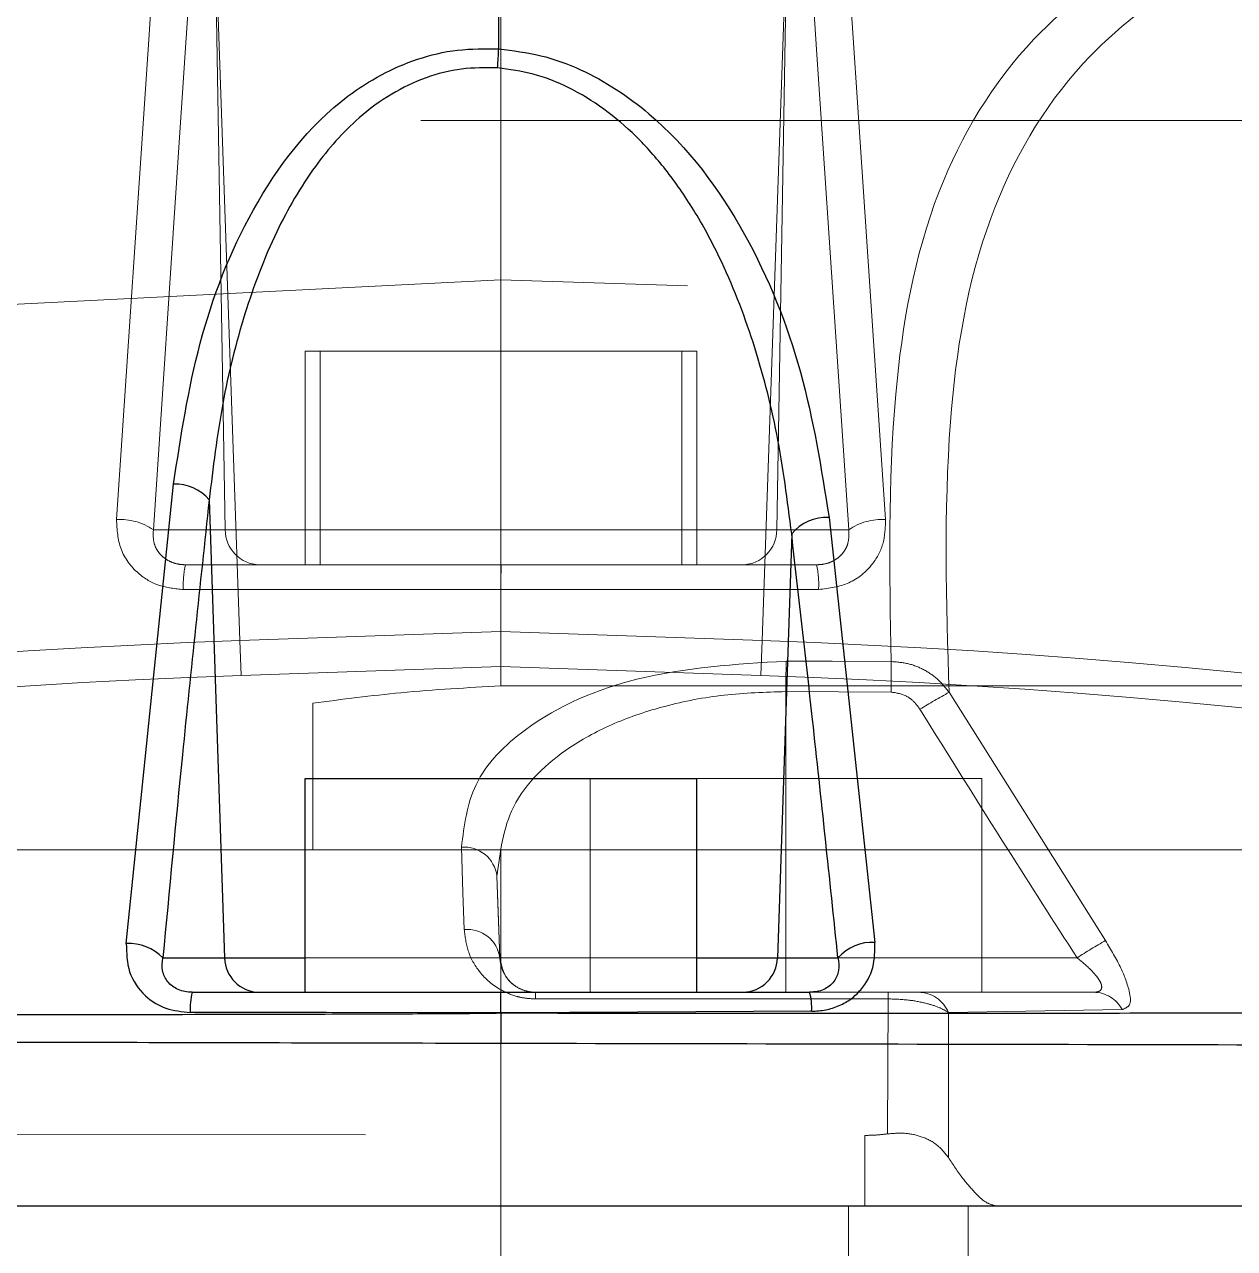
# Model space of a CAD drawing. Header units: millimetres. Extents: x 126 to 938, y 244 to 707.
# Drawn here: x 712.139 to 712.989, y 566.007 to 566.866 of the extents above; entities that cross this region are included whole.
import ezdxf

# ---------------------------------------------------------------- set-up
doc = ezdxf.new("R2010")
doc.units = ezdxf.units.MM
doc.linetypes.add('HIDDEN', pattern=[1.905, 1.27, -0.635])

msp = doc.modelspace()

# ---------------------------------------------------------------- linework, layer by layer
at = {"color": 7, "linetype": 'HIDDEN', "lineweight": 18}
for p, q in [((712.4737054969294, 567.1262561122601), (712.4737054969294, 566.4404569904034)), ((712.2665644551737, 567.1190201083842), (712.2904837991221, 566.4340554515544)), ((712.6808495189173, 567.1190201083842), (712.6569301749689, 566.4340554515544)), ((712.2708261872751, 567.0622526447003), (712.2801066304667, 566.5118156711284)), ((712.6765877868158, 567.0622526447003), (712.6673073436243, 566.5118156711284)), ((710.5125487710459, 566.7989312450114), (714.5291776324732, 566.7989312450114)), ((712.6007200147135, 566.6372536460582), (712.3362065221293, 566.6372536460582)), ((712.3362065221293, 566.6372536460582), (712.3362065221293, 566.4872525970164)), ((712.3466939593775, 566.4872525970164), (712.3466939593775, 566.6372536460582)), ((712.3466939593775, 566.6372536460582), (712.6112074519617, 566.6372536460582)), ((712.6007200147135, 566.4872525970164), (712.6007200147135, 566.6372536460582)), ((712.6112074519617, 566.4872525970164), (712.6112074519617, 566.6372536460582)), ((712.2297049428446, 566.5118156711284), (712.2801066304667, 566.5118156711284)), ((712.2801066304667, 566.5118156711284), (712.6673073436243, 566.5118156711284)), ((712.6673073436243, 566.5118156711284), (712.7177596951944, 566.5118156711284)), ((712.2522295381052, 566.4872525970164), (712.4737114573938, 566.4872525970164)), ((712.3042524720652, 566.4872525970164), (712.2522295381052, 566.4872525970164)), ((712.6431615020258, 566.4872525970164), (712.3042524720652, 566.4872525970164)), ((712.6007200147135, 566.4872525970164), (712.3362065221293, 566.4872525970164)), ((712.3466939593775, 566.4872525970164), (712.6112074519617, 566.4872525970164)), ((712.4737114573938, 566.4872525970164), (712.6952201987726, 566.4872525970164)), ((712.6952201987726, 566.4872525970164), (712.6431615020258, 566.4872525970164)), ((712.4737054969294, 566.4698957244578), (712.2507751847727, 566.4698957244578)), ((712.6966417695505, 566.4699016849224), (712.4737054969294, 566.4698957244578)), ((712.4737054969294, 566.4022921363536), (712.4737054969294, 566.4698957244578)), ((712.4737054969294, 566.4404569904034), (712.2904837991221, 566.4340554515544)), ((712.6569301749689, 566.4340554515544), (712.4737054969294, 566.4404569904034)), ((712.4737054969294, 566.4159714023295), (712.4737054969294, 566.4404569904034)), ((712.2913391257746, 566.4096056262675), (712.2904837991221, 566.4340554515544)), ((712.6560748483164, 566.4096056262675), (712.6569301749689, 566.4340554515544)), ((712.4737054969294, 566.4159714023295), (712.2913391257746, 566.4096056262675)), ((712.6560748483164, 566.4096056262675), (712.4737054969294, 566.4159714023295)), ((712.673705902241, 566.3982211391154), (712.673705902241, 566.2113844196026)), ((712.673705902241, 566.3982211391154), (712.7474666501505, 566.3979231158916)), ((712.8980130816919, 566.2235199252788), (712.7882392074091, 566.3977383414929)), ((712.3416841889841, 566.390001658601), (712.341594782017, 566.3900851051036)), ((712.6112074519617, 566.3372515479748), (712.3362065221293, 566.3372515479748)), ((712.5362069274408, 566.1872564593975), (712.5362069274408, 566.3372515479748)), ((712.5362069274408, 566.3372515479748), (712.8112078572733, 566.3372515479748)), ((712.8112078572733, 566.3372515479748), (712.5362069274408, 566.3372515479748)), ((712.8112078572733, 566.1872564593975), (712.8112078572733, 566.3372515479748)), ((712.3415321971399, 566.2872551719371), (708.5718632604104, 566.2872551719371)), ((712.4737054969294, 566.2872551719371), (708.8829279805643, 566.2872551719371)), ((712.4737054969294, 565.887254361314), (712.4737054969294, 566.2872551719371)), ((715.9442336226923, 566.2872551719371), (712.4737054969294, 566.2872551719371)), ((712.4708623553736, 566.2686704436961), (712.472865071438, 566.2113844196026)), ((712.3362065221293, 566.2113844196026), (712.6112074519617, 566.2113844196026)), ((712.673705902241, 566.2113844196026), (712.472865071438, 566.2113844196026)), ((712.673705902241, 566.1872564593975), (712.673705902241, 566.2113844196026)), ((712.8780902291758, 566.2113844196026), (712.673705902241, 566.2113844196026)), ((712.3038412000162, 566.1872564593975), (712.2569085027201, 566.1872564593975)), ((712.6435727740748, 566.1872564593975), (712.3038412000162, 566.1872564593975)), ((712.3362065221293, 566.1872564593975), (712.4534607793314, 566.1872564593975)), ((712.6112074519617, 566.1872564593975), (712.3362065221293, 566.1872564593975)), ((712.4942989016993, 566.1872564593975), (712.6112074519617, 566.1872564593975)), ((712.4978483582956, 566.1872564593975), (712.673705902241, 566.1872564593975)), ((712.7454847957117, 566.1872564593975), (712.4978483582956, 566.1872564593975)), ((712.5362069274408, 566.1872564593975), (712.8112078572733, 566.1872564593975)), ((712.7927870418055, 566.1872564593975), (712.5362069274408, 566.1872564593975)), ((712.6903654004557, 566.1872564593975), (712.6435727740748, 566.1872564593975)), ((712.673705902241, 566.1872564593975), (712.8897965814097, 566.1872564593975)), ((712.7455086375696, 566.1825894157115), (712.7451152469141, 566.0878716746989)), ((712.7454847957117, 566.1872564593975), (712.766695108555, 566.1872564593975)), ((712.7927870418055, 566.1872564593975), (712.766695108555, 566.1872564593975)), ((712.8079117204172, 566.1872564593975), (712.7927870418055, 566.1872564593975)), ((712.8897965814097, 566.1872564593975), (712.8079117204172, 566.1872564593975)), ((712.8112078572733, 566.1872564593975), (712.8079117204172, 566.1872564593975)), ((712.7877534295542, 566.0711644927685), (712.7878666783793, 566.173070553941)), ((712.7878666783793, 566.173070553941), (712.9097522164805, 566.1750613490764)), ((712.729099478863, 566.0867809096997), (712.729099478863, 566.0372554103557)), ((716.0087109471781, 566.0372554103557), (708.9053959514123, 566.0372554103557)), ((709.2034936810953, 566.0372554103557), (712.729099478863, 566.0372554103557)), ((712.7175361777765, 566.0372554103557), (709.2119962836725, 566.0372554103557)), ((712.7175361777765, 566.0372554103557), (712.8015697862131, 566.0372554103557)), ((712.729099478863, 566.0372554103557), (712.8210277225, 566.0372554103557)), ((712.8214062119944, 566.0372554103557), (712.8015697862131, 566.0372554103557)), ((712.8214062119944, 566.0372554103557), (713.7046099568827, 566.0372554103557)), ((713.7304217483027, 566.0372554103557), (712.8214062119944, 566.0372554103557))]:
    msp.add_line(p, q, dxfattribs=at)
at = {"color": 7, "linetype": 'Continuous', "lineweight": 25}
for p, q in [((712.2106821204645, 566.2214516441051), (712.2438878680689, 566.5439187328045)), ((712.2688681746943, 566.5327369014445), (712.2797072793467, 566.2113844196026)), ((712.7039582396967, 566.5204702655498), (712.7361536885721, 566.2222622672741)), ((712.6777411366922, 566.5088712016766), (712.6677066947443, 566.2113844196026)), ((712.3362065221293, 566.1872564593975), (712.3362065221293, 566.3372515479748)), ((712.3362065221293, 566.3372515479748), (712.6112074519617, 566.3372515479748)), ((712.6112074519617, 566.1872564593975), (712.6112074519617, 566.3372515479748)), ((712.2363598014338, 566.2113844196026), (712.2797072793467, 566.2113844196026)), ((712.2797072793467, 566.2113844196026), (712.3362065221293, 566.2113844196026)), ((712.6112074519617, 566.2113844196026), (712.6677066947443, 566.2113844196026)), ((712.6677066947443, 566.2113844196026), (712.710252490185, 566.2113844196026)), ((712.2569085027201, 566.1872564593975), (712.4534607793314, 566.1872564593975)), ((712.4534607793314, 566.1872564593975), (712.4736399318201, 566.187238578004)), ((712.4736399318201, 566.187238578004), (712.4942989016993, 566.1872564593975)), ((712.4942989016993, 566.1872564593975), (712.6903654004557, 566.1872564593975)), ((708.8931650783045, 566.0372554103557), (716.0219819213373, 566.0372554103557))]:
    msp.add_line(p, q, dxfattribs=at)
at = {"color": 7, "linetype": 'HIDDEN', "lineweight": 18, "flags": 128}
for points in [[(712.2037888432963, 566.5190278331462), (712.226414766453, 566.8559490482037), (712.24028178706, 567.0622526447003)], [(712.2665376330835, 567.0622526447003), (712.2474134828074, 566.7765437404338), (712.2297049428446, 566.5118156711284)], [(712.7177596951944, 566.5118156711284), (712.6951903964502, 566.848838214082), (712.6808942224009, 567.0622526447003)], [(712.707132187031, 567.0622526447003), (712.7258480454905, 566.7838333884898), (712.7436370517237, 566.5190337936108)], [(712.4737054969294, 566.4698957244578), (712.4737084771616, 566.4735316077891), (712.4737084771616, 566.4768933097546), (712.4737084771616, 566.4798914233867), (712.4737114573938, 566.482454423112), (712.4737114573938, 566.4845167438212), (712.4737114573938, 566.4860247413342), (712.4737114573938, 566.4869426528636), (712.4737114573938, 566.4872525970164)], [(712.6737923289759, 566.4196311275188), (712.6737863685114, 566.4179264346783), (712.6737774278147, 566.415864113969), (712.673768487118, 566.413468007249), (712.673756566189, 566.4107857982341), (712.6737446452601, 566.4078711311047), (712.6737327243311, 566.4047657291118), (712.6737208034021, 566.4015291969005), (712.673705902241, 566.3982211391154)], [(712.7475560571177, 566.419345025224), (712.7062500382883, 566.4195059577648), (712.6737923289759, 566.4196311275188)], [(712.3415321971399, 566.2872551719371), (712.3416156436426, 566.3447915355389), (712.3416394855005, 566.3598595897381), (712.3416603471262, 566.3749336044017), (712.3416841889841, 566.390001658601)], [(712.4459237719996, 566.2890671531383), (712.4470234776957, 566.2571131030743), (712.4479115869028, 566.2312804500285)], [(712.472865071438, 566.2113844196026), (712.4717296029551, 566.2438629905406), (712.4708623553736, 566.2686704436961)], [(712.4978722001536, 566.1825774947827), (712.636548366688, 566.182583455247), (712.7455086375696, 566.1825894157115)], [(709.2034936810953, 566.0898386279765), (711.1778319741709, 566.0881220142071), (712.729099478863, 566.0867809096997)]]:
    msp.add_lwpolyline(points, dxfattribs=at)
at = {"color": 7, "linetype": 'Continuous', "lineweight": 25, "flags": 128}
for points in [[(712.4736697341425, 566.1727963725749), (712.3513222600443, 566.1729692260449), (712.2555554772837, 566.1731122771922)], [(712.4736727143747, 566.1727963725749), (712.4736488725168, 566.1623655597392), (712.4736250306589, 566.1512850562756)], [(712.6917482282145, 566.1739169398967), (712.5698477889521, 566.1732851306621), (712.4736697341425, 566.1727963725749)]]:
    msp.add_lwpolyline(points, dxfattribs=at)
at = {"color": 7, "linetype": 'HIDDEN', "lineweight": 18}
for centre, radius, start, end in [((712.4737011133367, 561.1872652404386), 5.949990096160525, 93.19162745834082, 145.369072197975), ((712.4737053979136, 561.1872561613308), 5.949999399733441, 93.19166378527778, 142.2359546062584), ((712.4736983350452, 561.1872472281483), 5.950008889255064, 2.000061522155501, 86.80824253981703), ((712.473701108752, 561.1872499447564), 5.950006022427449, 2.000036310601141, 86.80826775137147), ((712.4736889788027, 561.1872870056353), 5.935348192864192, 91.9998440903496, 140.1363664416342), ((712.4737119925136, 561.1872558024244), 5.935379830836895, 1.999959021739554, 88.0000409782593), ((712.4737066738057, 561.1872552673045), 5.500000715255863, 90.00001226000728, 269.9999877399935), ((712.4737066738057, 561.1872552673045), 5.500000715255863, 90.00001226000728, 269.9999877399935), ((712.473707300285, 561.1872552673046), 5.500000715256147, 269.9999812137001, 90.00001878630071), ((712.473707300285, 561.1872552673046), 5.500000715256147, 269.9999812137001, 90.00001878630071), ((712.2059944573456, 566.4767840740116), 0.0423012992608936, 55.90862366974861, 92.98879015045405), ((712.741465868526, 566.4768226846136), 0.04226691092630278, 87.05551209588195, 124.1158724369036), ((712.3046815619109, 566.5118237834592), 0.02457493278328951, 180.0189136765374, 268.999537993478), ((712.6427306670524, 566.5118254989437), 0.02457667853698846, 271.0044599843391, 359.9770883459547), ((712.3135260429124, 566.4733771214928), 0.06284735732375994, 167.2451161078483, 183.1754956790552), ((712.6322794700382, 566.4733621337147), 0.0644552581591662, 356.9224468634853, 12.44518616455629), ((712.4734798185967, 561.1899394907927), 5.247307857660038, 91.99855361009242, 98.49630181561484), ((712.4739341554941, 561.1899394907925), 5.247307857660167, 81.50369818438413, 88.0014463899064), ((759.4795714368405, 566.213592083567), 46.73246832474883, 179.7477382708668, 179.7740025735785), ((712.4735700135881, 561.1886045380182), 5.224180362504225, 91.99900818789484, 98.50888723114609), ((712.4738439605028, 561.1886045380178), 5.224180362504693, 81.49111276885341, 88.00099181210409), ((712.9523281604248, 566.0931189998364), 0.3460030748606348, 118.3099635754207, 122.2288839241411), ((712.4478049274022, 566.2659229298567), 0.02322054730090976, 6.795300733622301, 94.6467686453671), ((712.4500309370945, 566.2083422544902), 0.02303589502908716, 7.588760545730779, 95.27879562222495), ((713.0858276391834, 565.8927634564833), 0.3803605521814459, 119.58935577498, 123.1039140700145), ((712.497846542084, 566.2122530261553), 0.02499656682378411, 181.9913738951214, 270.0041630222886), ((712.118979375161, 566.1829863737574), 0.3788930456116629, 359.9381697700589, 0.6457312096104073), ((712.3676730273331, 566.182992803765), 0.3778358255708394, 359.9388294179637, 0.6465629814788836), ((712.7663297514101, 566.1638196173473), 0.02343968965526242, 23.2453791747534, 89.10688791204844), ((712.889465568961, 566.1642899097176), 0.02296893496535815, 27.96660461062599, 89.17426415925551)]:
    msp.add_arc(centre, radius, start, end, dxfattribs=at)
at = {"color": 7, "linetype": 'Continuous', "lineweight": 25}
for centre, radius, start, end in [((712.2448806516331, 566.5126425950481), 0.03129189051759212, 39.9528499048381, 91.8181022076461), ((712.7022899850433, 566.4888124881408), 0.03170170254222791, 86.98350202363861, 140.7479521923379), ((712.7344958939647, 566.1899340928472), 0.0323706525225444, 87.06443348223702, 138.4979121978642), ((712.2124169781033, 566.1880959725877), 0.03340075677887434, 44.20623345242228, 92.97732083957949), ((712.3042514350427, 566.2118007171725), 0.02454768588895657, 180.9717102189933, 269.0424421288094), ((712.6431607892879, 566.211802467365), 0.02454946513892337, 270.9615727876413, 359.0242748648662), ((712.3035964835362, 566.1756535043959), 0.04810817100514587, 166.0435268849361, 183.0279552817011), ((712.6492145810089, 566.1762491669699), 0.04259754016054514, 356.8614709289955, 14.97526755931265)]:
    msp.add_arc(centre, radius, start, end, dxfattribs=at)
at = {"color": 7, "linetype": 'HIDDEN', "lineweight": 18}
for points, knots in [([(715.2062089110834, 566.793745640916), (715.1160044989131, 566.8311866679727), (714.9324984912288, 566.9073542659147), (714.6482380096242, 567.0043307397299), (714.3083048521959, 567.1010963350266), (713.912561423026, 567.1847444665068), (713.4605798115472, 567.233718420463), (713.0066238500872, 567.264337471651), (712.5515948894076, 567.2767156462318), (712.09653938165, 567.2708808066453), (711.6420437302444, 567.2454315132829), (711.1878791350639, 567.2063303171827), (710.7395409935119, 567.1268433187475), (710.3018097841175, 567.0087344007529), (709.9490444603599, 566.8825446644809), (709.6769945907569, 566.7668182027405), (709.4792713459891, 566.6752565628976), (709.2913198449265, 566.583501029502), (709.1394293321232, 566.5060161556313), (709.0252674977314, 566.4468560921257), (708.9442828565053, 566.4048564847081), (708.8717650812978, 566.367278257065), (708.7874665754636, 566.3256624069461), (708.7070694650228, 566.2831255459174), (708.642501345562, 566.2676844015228), (708.6198062564356, 566.2622569839184)], [0, 0, 0, 0, 0.04286800910348014, 0.0872078983575944, 0.1317575571259973, 0.1979900406393501, 0.264474472224155, 0.3311575165065956, 0.3977141034193027, 0.464252403061731, 0.5308814069165763, 0.5975350640305698, 0.6642469636264188, 0.7304674446765838, 0.7963580123948869, 0.8285374963844404, 0.8602342608819765, 0.8920051099236712, 0.9203521539133135, 0.9350898317930043, 0.9484513594212207, 0.9604071260139918, 0.9709302055009108, 0.9897822395548614, 0.9999999999999999, 0.9999999999999999, 0.9999999999999999, 0.9999999999999999]), ([(706.5084607268793, 561.4813624660197), (706.52223893434, 561.6625074503639), (706.5497991084887, 562.0248468424035), (706.6536780555582, 562.560825097174), (706.802711661459, 563.0857144157121), (707.0001873797604, 563.5949564090407), (707.2416938875614, 564.0816060800508), (707.525089496535, 564.5418978927335), (707.8471136957813, 564.9727020778321), (708.2069168014812, 565.3734187221689), (708.6046964908282, 565.743028528535), (709.0381477012091, 566.0776124731077), (709.506913900863, 566.3750293260854), (710.0122391944623, 566.6328369740037), (710.5536111331273, 566.845536019267), (711.1213544496184, 567.0039114249076), (711.7015207988392, 567.1083517402984), (712.0913121657212, 567.1310486400013), (712.2862071658594, 567.1423970500651)], [0, 0, 0, 0, 0.06126555590796333, 0.122547827426934, 0.1838553141478625, 0.2452017699494115, 0.3065949292228241, 0.3669477900427056, 0.4273687050255796, 0.4878640780182158, 0.5484461090970052, 0.6103636046591512, 0.6723904144398831, 0.7355287006392404, 0.8015288120353223, 0.8683298751806446, 0.934165168407549, 1, 1, 1, 1]), ([(712.6612068082316, 567.1423970500651), (712.8404200553426, 567.1323605601161), (713.1986781803879, 567.1122970094069), (713.732506562015, 567.0227745641422), (714.2580916304114, 566.8876986337118), (714.7649105192403, 566.7048001316862), (715.2390776480455, 566.4834744448252), (715.6788381725428, 566.2294594075157), (716.0881205000826, 565.9453006956211), (716.4717005123674, 565.628673361292), (716.8495432717177, 565.2597283344744), (717.2124458274744, 564.8343438207048), (717.5492727305418, 564.3501158220519), (717.8365105641828, 563.8355404235186), (718.0703979697041, 563.2955552067561), (718.2541273323689, 562.7362045865334), (718.3289404723134, 562.3516898123321), (718.3663369084818, 562.1594845096294)], [0, 0, 0, 0, 0.0655672754651895, 0.1310729510856261, 0.1974602184647737, 0.2636895202826277, 0.3277131201390289, 0.3884786754545258, 0.4490988163892885, 0.5096259679773383, 0.5700662721743041, 0.641911478792776, 0.713661743093596, 0.7853303573156628, 0.8569346825122677, 0.9284867201498247, 1, 1, 1, 1]), ([(713.3432895804865, 567.0281707088176), (713.2870228658365, 567.0200073166218), (713.1834490619085, 567.0049804292706), (713.0432819514522, 566.9703610756753), (712.9309803476209, 566.9241817186488), (712.8366496469093, 566.8553695730092), (712.7709382383931, 566.74568082177), (712.7443347586326, 566.5930283635768), (712.7463950920693, 566.4819409896307), (712.7475560571177, 566.419345025224)], [0, 0, 0, 0, 0.1719025529038169, 0.3164322178742606, 0.4355737191138121, 0.5372500175768605, 0.6641368538977784, 0.8107464710683073, 1, 1, 1, 1]), ([(712.7882392074091, 566.3977383414929), (712.7863256235233, 566.4609865764938), (712.7829361062558, 566.5730177167335), (712.8073109186636, 566.7269896776306), (712.8710749641796, 566.8378517172176), (712.9635148595956, 566.9080174427281), (713.0738479375245, 566.9555573135468), (713.2119854223628, 566.9917145140947), (713.3143108104686, 567.0072840579744), (713.3699835206492, 567.0157550613109)], [0, 0, 0, 0, 0.1918048677042566, 0.339742571980204, 0.4669217273506604, 0.5681581672216014, 0.6862498839115395, 0.829296330016945, 1, 1, 1, 1]), ([(712.2037888432963, 566.5190278331462), (712.2041986892057, 566.5119397289177), (712.2050199721408, 566.4977360028067), (712.2173792105818, 566.4812176290626), (712.2335556722694, 566.4715493804597), (712.2449992127025, 566.4704504132668), (712.2507751847727, 566.4698957244578)], [0, 0, 0, 0, 0.2751199905221923, 0.5513080602424174, 0.7735288193949533, 1, 1, 1, 1]), ([(712.6966417695505, 566.4699016849224), (712.7039929784972, 566.4707944179218), (712.7185020282578, 566.4725564012371), (712.7345196577915, 566.4859304427916), (712.7431232219656, 566.5023789672576), (712.7434658323116, 566.5134840380132), (712.7436370517237, 566.5190337936108)], [0, 0, 0, 0, 0.2870402114632686, 0.5665300417297603, 0.7833735254595258, 1, 1, 1, 1]), ([(712.2522295381052, 566.4872525970164), (712.2504953817231, 566.4873440296724), (712.247122822515, 566.4875218464189), (712.2423210587996, 566.4889818935868), (712.2380559261887, 566.4912738415521), (712.2345002842324, 566.4943908286886), (712.2318031640955, 566.4982006226777), (712.2293813885734, 566.503964679531), (712.2295758984097, 566.5086844289718), (712.2297049428446, 566.5118156711284)], [0, 0, 0, 0, 0.1363967211220705, 0.2652621312183296, 0.3916248831356259, 0.5154505517804447, 0.6339825238229401, 0.7571715689963181, 1, 1, 1, 1]), ([(712.7177596951944, 566.5118156711284), (712.7178891284353, 566.5086818530767), (712.7180841194393, 566.503960760384), (712.7156534755363, 566.4981998882495), (712.7129568318616, 566.4943886271426), (712.7093985843869, 566.4912688033876), (712.7051303502369, 566.4889750122197), (712.7003258321618, 566.4875236315987), (712.6969541801766, 566.48734464611), (712.6952201987726, 566.4872525970164)], [0, 0, 0, 0, 0.2429185058753707, 0.3659564033539761, 0.4844539860104918, 0.6084645956561457, 0.7348594108111864, 0.8636428513190878, 1, 1, 1, 1]), ([(712.6737923289759, 566.4196311275188), (712.6384667865124, 566.417499088768), (712.574366923471, 566.4136304038902), (712.4982505695153, 566.3820479490774), (712.4521225465818, 566.3371080103622), (712.4478886024935, 566.3042947017414), (712.4459237719996, 566.2890671531383)], [0, 0, 0, 0, 0.365970627152457, 0.6640709651348118, 0.8441066774256339, 1, 1, 1, 1]), ([(712.7475560571177, 566.419345025224), (712.7516568428531, 566.4190207581153), (712.7598050789217, 566.418376441362), (712.7711213712263, 566.4137217318379), (712.7809602171615, 566.4068967205392), (712.7858328136768, 566.4007660507198), (712.7882392074091, 566.3977383414929)], [0, 0, 0, 0, 0.2569277764054828, 0.5105139136163254, 0.7582610736191037, 1, 1, 1, 1]), ([(712.341594782017, 566.3900851051037), (712.3622074346632, 566.3927761872834), (712.4060884711466, 566.3985050702825), (712.4502750800721, 566.4009798553758), (712.4737054969294, 566.4022921363536)], [0, 0, 0, 0, 0.4697394204467815, 1, 1, 1, 1]), ([(712.4708623553736, 566.2686704436961), (712.473040806375, 566.2855990681991), (712.4777276787086, 566.3220204987347), (712.5151426670998, 566.3566540856067), (712.5533507404987, 566.3769541388533), (712.5900300896427, 566.3891671910179), (712.6305514122428, 566.3969036036607), (712.6591998202974, 566.3977782587276), (712.673705902241, 566.3982211391154)], [0, 0, 0, 0, 0.1875145975653013, 0.4034320619766474, 0.536672851663841, 0.677387155535171, 0.8366454307379988, 1, 1, 1, 1]), ([(712.4737084771616, 566.4023040572825), (712.6401852435142, 566.402304717546), (712.9696588589552, 566.4023060242711), (713.4577742105037, 566.4022618788586), (713.891952324209, 566.4021957445909), (714.2698149796528, 566.402122414028), (714.5894170703626, 566.4020163843601), (714.8886164988152, 566.4019046047138), (715.1891172958084, 566.4017421628574), (715.4800426137058, 566.4015371986063), (715.7078167958541, 566.4013232101754), (715.827608195371, 566.4011723175081), (715.8565939332468, 566.4011358062451)], [0, 0, 0, 0, 0.147634393710262, 0.2921827383176188, 0.4328688968543189, 0.5326708451658289, 0.6272776961789819, 0.7162974164874635, 0.7980059439254716, 0.8937668899300669, 0.9742949402491308, 1, 1, 1, 1]), ([(712.7678037549479, 566.3858114520732), (712.7664500027826, 566.3876919430762), (712.7637535301282, 566.3914376010309), (712.7569940377462, 566.3964826257669), (712.7510767428167, 566.3973772891597), (712.7474666501505, 566.3979231158916)], [0, 0, 0, 0, 0.2821824844222632, 0.5620654742560729, 1, 1, 1, 1]), ([(708.9035631085856, 566.3894234935467), (708.9189540213353, 566.3894293410569), (708.9522461954497, 566.3894419898412), (709.0042373378615, 566.3894642190627), (709.0660622742149, 566.389458018186), (709.1433346891243, 566.3895716505734), (709.2586945512038, 566.3894974538739), (709.4073147359766, 566.3896217315067), (709.5929891722831, 566.389657500907), (709.7970466708218, 566.389702553151), (710.0523870062672, 566.3897749352526), (710.3593896616461, 566.3899627793919), (710.7190828544127, 566.389678988266), (711.0257139589918, 566.3900308184126), (711.2680783727983, 566.389875255697), (711.4412308604371, 566.389951153359), (711.6189341598675, 566.390011908586), (711.7983113641087, 566.3899774472422), (711.9759174961061, 566.3900155160593), (712.1564170254246, 566.390676435105), (712.2774442799592, 566.3902899575502), (712.341594782017, 566.3900851051036)], [0, 0, 0, 0, 0.01342998943691764, 0.02905048933495145, 0.04536706313745605, 0.06737793218831957, 0.09647782971551258, 0.1460291429715911, 0.1970627546532055, 0.2584958731116561, 0.3240881028684924, 0.4198707195534388, 0.5263839752920024, 0.6379535287611655, 0.6874346253638648, 0.7378692480608375, 0.7890450213809566, 0.8424971208441271, 0.8943923854461515, 0.944022678851943, 1, 1, 1, 1]), ([(712.7678037549479, 566.3858114520732), (712.7881919849465, 566.353127166436), (712.8246004369353, 566.2947609304024), (712.8617457695344, 566.2368611313026), (712.8780902291758, 566.2113844196026)], [0, 0, 0, 0, 0.5599861813663202, 0.9999999999999999, 0.9999999999999999, 0.9999999999999999, 0.9999999999999999]), ([(715.3250754739267, 566.2872551719371), (715.3307488450902, 566.2872551719371), (715.3609098014712, 566.2872551719371), (715.4215710530266, 566.2872551719371), (715.5322793915834, 566.2872551719371), (715.6705102285944, 566.2872551719371), (715.8092310630553, 566.2872551719371), (715.9318555831738, 566.2872551719371), (716.0396343281659, 566.2872551719371), (716.1379171247951, 566.2872551719371), (716.2178775573815, 566.2872551719371), (716.252552403533, 566.2872551719371), (716.2862133979118, 566.2872551719371), (716.237015416151, 566.2872551719371), (716.2049288803931, 566.2872551719371), (716.1065880482934, 566.2872551719371), (715.977726153547, 566.2872551719371), (715.790362355529, 566.2872551719371), (715.5874904969663, 566.2872551719371), (715.3734099354236, 566.2872551719371), (715.1597081084026, 566.2872551719371), (714.9288965686984, 566.2872551719371), (714.6519577833618, 566.2872551719371), (714.3251136692758, 566.2872551719371), (713.9483533657732, 566.2872551719371), (713.5917117767126, 566.2872551719371), (713.2615686391915, 566.2872551719371), (712.9599929696282, 566.2872551719371), (712.6527618239704, 566.2872551719371), (712.445419119505, 566.2872551719371), (712.3415292169077, 566.2872551719371)], [0, 0, 0, 0, 0.003481039277046434, 0.01850601181761386, 0.03722048370049474, 0.07140732487221213, 0.1033321914760555, 0.1222990097537362, 0.1467382095108985, 0.1690867132918277, 0.1838111863815849, 0.1931096024508083, 0.1948949227173928, 0.1991714017171752, 0.2091567607500177, 0.2249546203162016, 0.2534776868490963, 0.2915033627900009, 0.3385135456375166, 0.3784348672011866, 0.4227381168619813, 0.4696696700357558, 0.5200450810129451, 0.5926641562060763, 0.6702119100183964, 0.7512163218135781, 0.8114905382292602, 0.8727796260153282, 0.9362557158896556, 1, 1, 1, 1]), ([(712.4479115869028, 566.2312804500285), (712.4485344109546, 566.2262024417898), (712.4498373994778, 566.2155789174766), (712.4585325771635, 566.2002010538778), (712.4710519470256, 566.18937377145), (712.483002664726, 566.184611105488), (712.4912260647797, 566.1828528616983), (712.4956296616072, 566.1826704090686), (712.4978722001536, 566.1825774947827)], [0, 0, 0, 0, 0.1982556213039283, 0.4147636857208714, 0.6728238250847174, 0.8281879023666974, 0.9125044215516996, 1, 1, 1, 1]), ([(712.8980130816919, 566.2235199252788), (712.9018724481504, 566.2170595672516), (712.9089097273749, 566.2052795655813), (712.9144063706227, 566.190915601017), (712.9164681592184, 566.177954482499), (712.9116321635561, 566.1758712037654), (712.9097522164805, 566.1750613490764)], [0, 0, 0, 0, 0.4039829744067416, 0.7366341142735106, 0.8976190300238636, 1, 1, 1, 1]), ([(712.472865071438, 566.2113844196026), (712.4740310695254, 566.2061244299903), (712.4759341639525, 566.1975392899062), (712.4845954768864, 566.1905576746973), (712.4906063737724, 566.188166553547), (712.4947355594327, 566.1873676874382), (712.4968137756927, 566.1872934276055), (712.4978483582956, 566.1872564593975)], [0, 0, 0, 0, 0.4104342429492224, 0.6698939980490648, 0.8362083776109418, 0.9184608617051313, 1, 1, 1, 1]), ([(712.8897965814097, 566.1872564593975), (712.8909090977271, 566.1872965556165), (712.8927990778787, 566.1873646724224), (712.8952551612559, 566.1889815252274), (712.8955479981279, 566.1919432294183), (712.8941501080725, 566.1951115888542), (712.8915568255567, 566.1988552738571), (712.8863339683743, 566.2046252017441), (712.8814658901739, 566.2086166430447), (712.8780902291758, 566.2113844196026)], [0, 0, 0, 0, 0.09539227057036709, 0.1620555987793084, 0.2315620542262728, 0.329924641883371, 0.4573857514786898, 0.6237361684847627, 0.9999999999999999, 0.9999999999999999, 0.9999999999999999, 0.9999999999999999]), ([(712.7878666783793, 566.173070553941), (712.7857753810196, 566.1742438602089), (712.7809339992405, 566.1769600801481), (712.7716404695495, 566.1797700847633), (712.7596011074701, 566.1821132768525), (712.7504966306914, 566.1824208875989), (712.7455086375696, 566.1825894157115)], [0, 0, 0, 0, 0.1635027832740021, 0.3785111630028046, 0.6595101377618883, 1, 1, 1, 1]), ([(712.729099478863, 566.0867809096997), (712.7320987595091, 566.0868367431862), (712.7374564075416, 566.086936479158), (712.7427743551438, 566.0875858361484), (712.7451152469141, 566.0878716746989)], [0, 0, 0, 0, 0.5598129305748513, 1, 1, 1, 1]), ([(712.7451152469141, 566.0878716746989), (712.7493461446229, 566.088203846809), (712.7575704857968, 566.0888495482534), (712.7696196542506, 566.0860774946515), (712.7804894706035, 566.0805674450007), (712.7853675536053, 566.0742529294916), (712.7877534295542, 566.0711644927685)], [0, 0, 0, 0, 0.2621874001407902, 0.5096598354923738, 0.7601740673979549, 0.9999999999999999, 0.9999999999999999, 0.9999999999999999, 0.9999999999999999]), ([(712.7877534295542, 566.0711644927685), (712.7910484468077, 566.0661752115421), (712.7969111106574, 566.0572980262557), (712.806022621445, 566.046832384629), (712.8135141458034, 566.039482217898), (712.8188973960688, 566.0378696957305), (712.8210277225, 566.0372315684979)], [0, 0, 0, 0, 0.3688075323043226, 0.656201294482983, 0.8639477205553112, 0.9999999999999999, 0.9999999999999999, 0.9999999999999999, 0.9999999999999999]), ([(712.7175361777765, 566.0372554103557), (712.717487364929, 565.9538126387043), (712.717385713709, 565.780045690674), (712.7190554375657, 565.5136567350406), (712.7202800256999, 565.2395631323245), (712.7211821753835, 564.9682363045133), (712.7219179142064, 564.7212459843612), (712.7227586974125, 564.503195514821), (712.7240213569476, 564.3185095380769), (712.7256554566192, 564.1688766361286), (712.7275932662453, 564.0556921652752), (712.7297738880901, 563.9791572369426), (712.7309504944764, 563.9269673523305), (712.7333217712817, 563.9006512848217), (712.7341152097208, 563.8918458263103)], [0, 0, 0, 0, 0.1166698403741971, 0.2429612737903543, 0.3724723048302878, 0.4999131394256264, 0.6223340206405126, 0.7178170135371406, 0.8047951405526134, 0.8805669797745919, 0.9270505997738321, 0.9630623586707158, 0.9876405215891868, 1, 1, 1, 1]), ([(712.8044576312525, 563.863021020097), (712.8043212197995, 563.8716039500209), (712.8039028539966, 563.8979272849666), (712.8042055120895, 563.9506446806732), (712.8038121275395, 564.0290834148277), (712.8033867130629, 564.14574158869), (712.8029945926658, 564.3001792860933), (712.8025094910264, 564.4905683493333), (712.8021887749218, 564.7146839313338), (712.8018751712814, 564.9674950474098), (712.8015927736735, 565.243400997417), (712.8014012349335, 565.5193327226849), (712.8011246886759, 565.7841146009094), (712.8014261085088, 565.9555414323855), (712.8015697862131, 566.0372554103558)], [0, 0, 0, 0, 0.011843940146051, 0.0363246590969353, 0.07273608345871009, 0.1200749393876556, 0.19728954922669, 0.285828840826281, 0.3827731446904905, 0.506522843603405, 0.6346560130214961, 0.763466285945255, 0.8872515432208463, 1, 1, 1, 1])]:
    msp.add_open_spline(points, degree=3, knots=knots, dxfattribs=at)
at = {"color": 7, "linetype": 'Continuous', "lineweight": 25}
for points, knots in [([(712.4721557761652, 566.8493090907756), (712.4720595128601, 566.8917317393318), (712.4719076518472, 566.9586559570425), (712.4716660600726, 567.025579905616), (712.4715776111109, 567.0500813762371)], [0, 0, 0, 0, 0.633890839628872, 1, 1, 1, 1]), ([(712.2438878680689, 566.5439187328045), (712.248954184617, 566.5771514858127), (712.2590951844429, 566.6436718738053), (712.2959149615298, 566.7393489493707), (712.350170373107, 566.810486016904), (712.4062423369247, 566.8407913592732), (712.4431257436939, 566.8495727127594), (712.4624390629564, 566.8493973283349), (712.4721557761652, 566.8493090907756)], [0, 0, 0, 0, 0.240583008452548, 0.4815633258766464, 0.7302849217184806, 0.8618823219644267, 0.9305116925623435, 1, 1, 1, 1]), ([(712.4713153506739, 566.835945729417), (712.4714671037386, 566.8382801348569), (712.4717566367706, 566.8427339986778), (712.472027080308, 566.847189061721), (712.4721557761652, 566.8493090907756)], [0, 0, 0, 0, 0.52413040310403, 1, 1, 1, 1]), ([(712.4721557761652, 566.8493090907757), (712.4820668182158, 566.8481007540113), (712.5018023157764, 566.8456946369608), (712.5385292693925, 566.8321358239816), (712.5935112392582, 566.7960863467767), (712.6482061685849, 566.7221405832456), (712.6876288495585, 566.623474932247), (712.6985243161423, 566.5547470805343), (712.7039582396967, 566.5204702655498)], [0, 0, 0, 0, 0.06899474492100433, 0.1373867261511088, 0.2693442348431578, 0.5189206343089972, 0.7600700734898406, 1, 1, 1, 1]), ([(712.4713153506739, 566.835945729417), (712.4628432902722, 566.8360528090991), (712.4457982546644, 566.836268243941), (712.420484096566, 566.8296915623714), (712.3961010461674, 566.8180596085116), (712.368931565396, 566.797940777041), (712.340619355608, 566.7657319815353), (712.3136797513816, 566.7190047188833), (712.2924717854188, 566.6627075464202), (712.2768634623425, 566.5994656560338), (712.2715812392732, 566.5553801668838), (712.2688681746943, 566.5327369014445)], [0, 0, 0, 0, 0.06330163913538613, 0.1273572946780168, 0.1939827464042724, 0.2649028771844184, 0.3794094771461639, 0.5127887580227389, 0.6672836543865577, 0.8291096532005318, 1, 1, 1, 1]), ([(712.6777411366922, 566.5088712016766), (712.6747655645781, 566.532317551441), (712.668994824575, 566.5777887359151), (712.6520379427528, 566.6430277107597), (712.631692848111, 566.6956335298621), (712.6099846541528, 566.7357485818977), (712.5903063190748, 566.7642255362049), (712.5628737302667, 566.7953041856763), (712.5312329218349, 566.8188232815005), (712.496841226139, 566.8325390212477), (712.4796925290498, 566.8348277030423), (712.4713153506739, 566.835945729417)], [0, 0, 0, 0, 0.1705315126095297, 0.3307239696746839, 0.4854951431357163, 0.5765922246351857, 0.6595442315727008, 0.7348687479762384, 0.8754753957711725, 0.9391694414813319, 1, 1, 1, 1]), ([(712.2688681746943, 566.5327369014445), (712.2624707014872, 566.47311853378), (712.2509832717898, 566.3660666110816), (712.2408498233834, 566.2588783740504), (712.2363598014338, 566.2113844196026)], [0, 0, 0, 0, 0.5569107603284796, 1, 1, 1, 1]), ([(712.710252490185, 566.2113844196026), (712.7043826979826, 566.2671481094904), (712.693940136251, 566.3663536271597), (712.6826743806081, 566.46546889434), (712.6777411366922, 566.5088712016766)], [0, 0, 0, 0, 0.5621027055553687, 1, 1, 1, 1]), ([(712.6917482282145, 566.1739169398967), (712.6951019015311, 566.1741096259225), (712.7017432885688, 566.1744912082511), (712.7111958794767, 566.1775538419603), (712.7195761352671, 566.1823474628413), (712.7285807629776, 566.190722388426), (712.7361575811088, 566.2043647259535), (712.7361549803467, 566.2163228013777), (712.7361536885721, 566.2222622672741)], [0, 0, 0, 0, 0.1353510467379553, 0.2680400272976258, 0.3975305893475342, 0.5225182880830118, 0.7628392326137082, 1, 1, 1, 1]), ([(712.2106821204645, 566.2214516441051), (712.2108371019187, 566.2146769422574), (712.2111494958615, 566.2010212707971), (712.2224988150989, 566.184546299096), (712.2383318444812, 566.1747425865617), (712.2497436710889, 566.1736623958694), (712.2555554772837, 566.1731122771922)], [0, 0, 0, 0, 0.269042467277235, 0.5423051264136358, 0.7669055101354375, 1, 1, 1, 1]), ([(712.2569085027201, 566.1872564593975), (712.2551779388654, 566.1873452251123), (712.2518194448418, 566.1875174921578), (712.2470946540411, 566.1889930015398), (712.2429911702675, 566.1913308935942), (712.239716522363, 566.1944617699105), (712.237375337279, 566.1982562590217), (712.2354873025649, 566.2039106744718), (712.2360116911531, 566.2084025389283), (712.2363598014338, 566.2113844196026)], [0, 0, 0, 0, 0.1407015854933266, 0.273058652376521, 0.3988641972251009, 0.52253847354398, 0.637641791348912, 0.7594520159861249, 1, 1, 1, 1]), ([(712.710252490185, 566.2113844196026), (712.7106699567398, 566.2084476367897), (712.7114932138431, 566.2026562092298), (712.7084493304507, 566.1955884778184), (712.7042592377368, 566.1914004627735), (712.7001987957533, 566.1890208980108), (712.6954824770692, 566.1875232834524), (712.6921084101389, 566.1873473466259), (712.6903654004557, 566.1872564593975)], [0, 0, 0, 0, 0.240300767762274, 0.4738806298745941, 0.5977675230790479, 0.7232623506543361, 0.8570400610061423, 0.9999999999999999, 0.9999999999999999, 0.9999999999999999, 0.9999999999999999]), ([(712.4736697341425, 566.1727963725749), (712.4736678728023, 566.1746600122239), (712.4736644715897, 566.1780654266558), (712.473658427394, 566.1824841102945), (712.4736547388679, 566.1854325884048), (712.4736431678418, 566.1868392282923), (712.4736399318201, 566.1872326175395)], [0, 0, 0, 0, 0.3872820075722695, 0.7076774410766778, 0.918247340772208, 0.9999999999999999, 0.9999999999999999, 0.9999999999999999, 0.9999999999999999]), ([(709.0769500400049, 566.1670206824963), (709.0833009191788, 566.1670496212691), (709.0965550309019, 566.1671100156996), (709.1172954164241, 566.1672221796241), (709.1397872532993, 566.1673326208659), (709.1641287805248, 566.1674591191353), (709.1916084168215, 566.1676023398313), (709.2240710814792, 566.1677250664601), (709.2636437185105, 566.1677451015656), (709.3137623136568, 566.1677047473903), (709.3725910515433, 566.1675807929095), (709.4319026378547, 566.1674832108409), (709.4800999486521, 566.1674247871119), (709.5205238456995, 566.1673872516224), (709.558528779098, 566.1674534737125), (709.602334230335, 566.1675432316697), (709.6500308639462, 566.167684372883), (709.7040296589433, 566.1678732190735), (709.7617636238558, 566.1680884946796), (709.8193834538451, 566.1682516236923), (709.8725994883571, 566.1683599738709), (709.9199236202257, 566.1684153101421), (710.0135853965769, 566.1683670928011), (710.1457000214697, 566.1682186336886), (710.2734189211363, 566.1682257921467), (710.3458286218093, 566.1682707720686), (710.3722990457791, 566.1682944877462), (710.3973031957063, 566.1683240298717), (710.4208092827932, 566.1683594734088), (710.4427884975281, 566.1684010075442), (710.4632150139618, 566.168447805874), (710.4820649756446, 566.1685026011014), (710.5494779043003, 566.1687127231252), (710.6582671408216, 566.1691377736441), (710.8005156928924, 566.1696011080028), (710.9109263189682, 566.169972285837), (710.9919926304282, 566.1702243486541), (711.046822947253, 566.1703896807019), (711.0812396528945, 566.1704948677695), (711.099858169686, 566.1705419708809), (711.107412064213, 566.1705602865973), (711.155307338771, 566.1706576155366), (711.2583081412232, 566.1707967545145), (711.3805294818823, 566.1709107687692), (711.4818951309417, 566.1710001754254), (711.549742111252, 566.1710430034537), (711.622077308706, 566.1711014733036), (711.6989533955928, 566.171146448228), (711.8206253644788, 566.1712153871716), (711.9738987091004, 566.1713277373981), (712.1451191507904, 566.1715334862129), (712.2731337887473, 566.1717691682095), (712.3625810706768, 566.1719959044884), (712.4184982250281, 566.1722339316074), (712.4518412802536, 566.1723983349814), (712.46741986801, 566.1726259200167), (712.4718819360153, 566.1726926409566), (712.4732217910288, 566.1727703820208), (712.4736697341425, 566.172796372575)], [0, 0, 0, 0, 0.005609164951749294, 0.01170617435929668, 0.01831820924962805, 0.02547423180844839, 0.03320494109457078, 0.04258860092796739, 0.05414548156717768, 0.06815552146820028, 0.08685343922059693, 0.1061032264461977, 0.12053968071289, 0.1294214203660583, 0.1418056775151934, 0.1541057240847804, 0.1681105538924929, 0.1839315998255842, 0.2017978413882983, 0.2191016391571174, 0.2348217243726632, 0.2487984268510503, 0.260898402667876, 0.3175439556901394, 0.365482354016155, 0.3736999156134087, 0.3814963353189971, 0.3888610851420217, 0.3957836372119964, 0.4022569733400529, 0.4082731981646946, 0.4138244166105418, 0.4189053603780072, 0.46781269694712, 0.5099079710141842, 0.544540181561421, 0.5653280949294043, 0.5815062164323235, 0.5929666287515304, 0.5957251267228657, 0.5979501737291556, 0.5996382603656588, 0.6380263991499926, 0.6889207228785261, 0.7075843996893456, 0.7275527418025921, 0.7488432995286572, 0.7714709859360251, 0.7954498403943074, 0.8563041977094107, 0.9068423183821374, 0.9466720236065688, 0.9693673519919616, 0.9858420961457232, 0.9960594882775629, 0.9988147382570477, 0.9996037408299051, 1, 1, 1, 1]), ([(712.4736697341425, 566.1727963725749), (712.5002474271918, 566.1727158987593), (712.5702618306144, 566.172503904205), (712.7006204382179, 566.1725330674169), (712.8810834185305, 566.1726213545375), (713.0760114606242, 566.172878671283), (713.2652044964594, 566.1731550866418), (713.4279639247779, 566.1733606690344), (713.578797447536, 566.1735323090181), (713.7838294722168, 566.1737057598554), (714.0421530254404, 566.1738507572483), (714.3406401913644, 566.173910044554), (714.5412177829077, 566.1738774786393), (714.6490584673951, 566.1738151654303), (714.6814655154745, 566.1737994071758), (714.7135844692701, 566.1737741450677), (714.7454093754553, 566.1737480457731), (714.7769362636712, 566.1737345141402), (714.8003797568525, 566.1736877528577), (714.821088408154, 566.1737067072667), (714.8438414938375, 566.1737444088814), (714.9346035003244, 566.1739394026071), (715.0654255820067, 566.1742901152077), (715.2279903404515, 566.1745917893278), (715.3612654260148, 566.1746360942059), (715.4839943671276, 566.1746826989121), (715.6222821184442, 566.1746695684225), (715.7634735947414, 566.174619277779), (715.8953856352048, 566.1745974551583), (715.9675440063828, 566.1745580747048), (715.9955532218439, 566.1745427886668)], [0, 0, 0, 0, 0.02263940906283525, 0.05963966535553109, 0.1110414659243418, 0.1763608157247533, 0.2256826885607465, 0.2721993853105403, 0.3150020829021037, 0.3541652471321644, 0.4468490979581632, 0.5350463639810237, 0.6084215277748363, 0.6177043828428657, 0.6269068485794, 0.6360263874734664, 0.6450638446394956, 0.6540158352644037, 0.6628815145991086, 0.6650334110628987, 0.6716558083554499, 0.6822629935131838, 0.7423461571224348, 0.7830926127752273, 0.8207385257216829, 0.8558720551673417, 0.8876351541837546, 0.9385343035528264, 0.9761412860747425, 1, 1, 1, 1]), ([(712.4736250306589, 566.1512850562756), (712.4246260370303, 566.1513954403206), (712.331179847846, 566.1516059542023), (712.1978710738439, 566.1519199358613), (712.078286294826, 566.1522220737941), (711.9724413357436, 566.1524850207356), (711.8802875948465, 566.152736545666), (711.7827803498046, 566.1530168254856), (711.6581381733176, 566.1534062105858), (711.5094047140725, 566.1538259850274), (711.3584370934302, 566.1542262992488), (711.2296433765231, 566.1545182737103), (711.1094049055271, 566.1547240662256), (710.9877219901326, 566.1548336956794), (710.8550787835997, 566.1548761867496), (710.7155204438122, 566.1548296894374), (710.5789373996063, 566.1547199078163), (710.4713917944731, 566.1545532375677), (710.3940447862766, 566.1545743016217), (710.3388240490209, 566.1546350869543), (710.28126580195, 566.154740376696), (710.2215409660265, 566.1549068653248), (710.1598371984193, 566.1551040373972), (710.0963582710377, 566.1553665260344), (710.0313255537469, 566.1556577955045), (709.9657162081376, 566.15605018264), (709.890820865519, 566.156304666671), (709.801594514448, 566.1563773693341), (709.7049376191998, 566.1563509600845), (709.6163293319449, 566.1563897364564), (709.5490027921826, 566.156471190405), (709.4950615395376, 566.1566608214374), (709.4428668692515, 566.1569470297273), (709.3845197822072, 566.1572687610974), (709.3263529068903, 566.1576630697406), (709.2748643844848, 566.1579484404444), (709.2312884456246, 566.1581590485798), (709.1900767267754, 566.1582884176893), (709.1511002302207, 566.1583743867102), (709.1142675206565, 566.1584315310743), (709.0833923453115, 566.1584725996578), (709.0579707595658, 566.1584454255737), (709.032803764197, 566.1586082034967), (709.0018946338569, 566.1588043238245), (708.9724439411879, 566.1590473988962), (708.9503150505925, 566.1592880024928), (708.9382552116768, 566.1594034819772), (708.929248559163, 566.1594577585561), (708.9222338561859, 566.1594795041497), (708.9169982532945, 566.1594696783461), (708.9133470405891, 566.1593773732825), (708.9110672379135, 566.1593434053949), (708.9100047954972, 566.1591623173305), (708.9096696044428, 566.15910518567)], [0, 0, 0, 0, 0.04124519116331442, 0.07865887951906388, 0.1122134707599353, 0.1419064482460491, 0.167754545008388, 0.1897845158394633, 0.2239838758404147, 0.2726730752001722, 0.3149819595979865, 0.3510618817478821, 0.3810859438394167, 0.4161932836234424, 0.4534889636011215, 0.492738859756325, 0.5336670371212743, 0.5684582923696252, 0.5832658501678333, 0.5987741582547963, 0.6149405804326696, 0.6317157942116343, 0.6490479544986614, 0.6668802184347831, 0.6851498728382077, 0.7037900291050099, 0.7221080946694789, 0.7481935962123485, 0.7788966166896786, 0.8034694047932959, 0.8227799615482386, 0.8355689944605023, 0.8488749003955985, 0.8667156730770431, 0.8846836174749662, 0.8978381990458824, 0.9100569912277744, 0.9213642450941373, 0.9325284758493494, 0.9428656830097818, 0.9523683455169514, 0.9585178143094826, 0.9642643091633644, 0.9735531050570793, 0.9845362499758004, 0.9890553564066794, 0.992181228286922, 0.9946882227120846, 0.9966365919905216, 0.9980865994188208, 0.9990935929126954, 0.9997140366924361, 0.9999999999999999, 0.9999999999999999, 0.9999999999999999, 0.9999999999999999]), ([(716.0045207406504, 566.1475597659771), (715.9959357466274, 566.1474613989441), (715.9736502399417, 566.1472060511634), (715.9306826732972, 566.1469855339756), (715.8885728812747, 566.1468305822835), (715.8515891491822, 566.1467140164315), (715.8258051599056, 566.1466514267536), (715.7973012339723, 566.1465832800677), (715.7658965292301, 566.1465264349952), (715.7314063026486, 566.146466149192), (715.6936447725784, 566.1464066616905), (715.652423192195, 566.1463480308904), (715.6108380330122, 566.1462890724224), (715.5664335621942, 566.1462480723304), (715.516408371787, 566.1462285148955), (715.454268543101, 566.1462084057191), (715.3786143522443, 566.1462071323577), (715.2977844953514, 566.146202391478), (715.2119438571757, 566.1462217592136), (715.1189615972676, 566.1461327238219), (715.0151978961472, 566.1459998043115), (714.9115593345873, 566.1458954944487), (714.8094932849955, 566.1458634115141), (714.6980543820561, 566.1459888219085), (714.5595043655311, 566.1462772949129), (714.3904060299884, 566.1467308487883), (714.2061155093643, 566.1472741108342), (714.0256614771586, 566.1477875270973), (713.8668091366271, 566.1482113363322), (713.6333993355107, 566.148777299748), (713.3135479182349, 566.149514614976), (712.8966005065521, 566.150423013433), (712.6152893837057, 566.1509963380199), (712.4736250306589, 566.1512850562756)], [0, 0, 0, 0, 0.007294623479410969, 0.01893587577214551, 0.03650726993739855, 0.04307310318267955, 0.05035889658903558, 0.05841445395366172, 0.06729125874333551, 0.07704164546894283, 0.08771878894035035, 0.09937501990328276, 0.1120652012066745, 0.1230512553405597, 0.1371028666350556, 0.1545686265562497, 0.1758477671472218, 0.2013817229257485, 0.2232449404495881, 0.2487814363883447, 0.2803832312600485, 0.3114068488762438, 0.3368369880044355, 0.3671026579679934, 0.4060898750370777, 0.4545549267205621, 0.5107759476837105, 0.56267122812136, 0.6078765834765486, 0.6457437934245708, 0.7609862079204994, 0.87963599205901, 1, 1, 1, 1])]:
    msp.add_open_spline(points, degree=3, knots=knots, dxfattribs=at)

doc.saveas('drawing.dxf')
